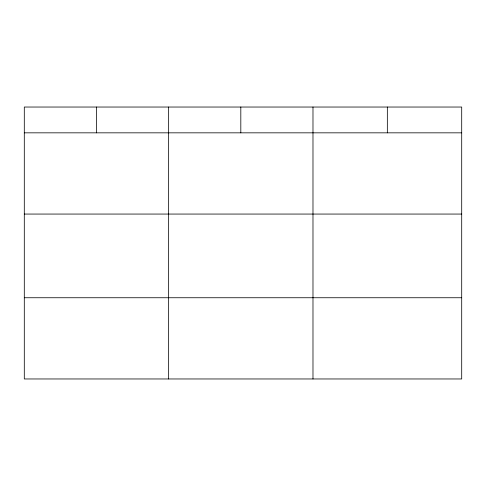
<?xml version="1.0" encoding="UTF-8"?>
<svg xmlns="http://www.w3.org/2000/svg" width="486" height="486" viewBox="0 0 486 486"><rect width="100%" height="100%" fill="white"/><g stroke="black" fill="none" stroke-linecap="round" stroke-linejoin="round"><path stroke-width="0.73" d="M461.7 214.059L461.7 107.035L24.3 107.035L24.3 378.965L461.7 378.965L461.7 214.059L24.3 214.059M24.3 132.836L461.7 132.836M24.3 297.742L461.7 297.742M387.342 107.035L387.342 132.836M312.984 107.035L312.984 378.965M240.813 107.035L240.813 132.836M168.642 107.035L168.642 378.965M96.471 107.035L96.471 132.836"/></g></svg>
